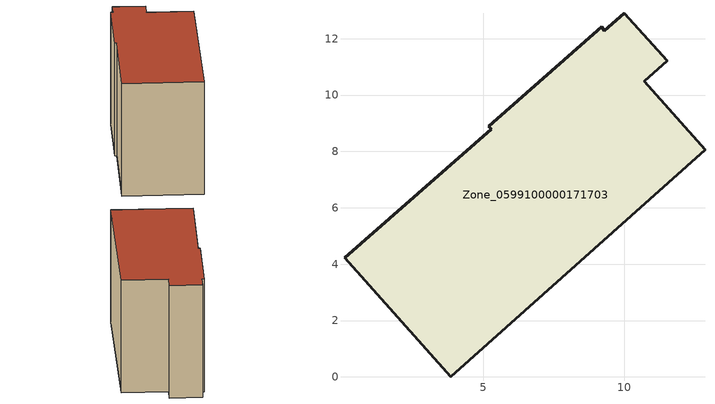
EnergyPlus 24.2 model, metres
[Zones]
Zone_0599100000171703
 floor ground (C_G): 9.29,12.29 10,12.91 11.52,11.21 10.7,10.48 12.86,8.06 3.84,0 0.08,4.23 5.28,8.78 5.19,8.89 9.2,12.42 z0
 wall outside (C_F): 0.08,4.23 3.84,0 12.86,8.06 10.7,10.48 11.52,11.21 10,12.91 9.29,12.29 9.2,12.42 5.19,8.89 5.28,8.78 0.08,4.23 z0:8.43
 roof outside (C_R): 9.2,12.42 5.19,8.89 5.28,8.78 0.08,4.23 3.84,0 12.86,8.06 10.7,10.48 11.52,11.21 10,12.91 9.29,12.29 z8.43
[BUILDING]
Pand.0599100000171703: North Axis=0; Terrain=City; Loads Convergence Tolerance Value=0.04; Temperature Convergence Tolerance Value=0.4; Solar Distribution=FullExterior; Maximum Number of Warmup Days=25; Minimum Number of Warmup Days=1
[Site:Location]
Rotterdam.The.Hague.AP_ZH_NLD Design_Conditions: Latitude=51.96; Longitude=4.45; Time Zone=1; Elevation=-4.5
[SITE:GROUNDTEMPERATURE:BUILDINGSURFACE]
18, 18, 18, 18, 18, 18, 18, 18, 18, 18, 18, 18
[MATERIAL] Thermal Absorptance=0.9; Solar Absorptance=0.7; Visible Absorptance=0.7
Name | Roughness | Thickness | Conductivity | Density | Specific Heat
G.TC.1975-1991 | MediumSmooth | 0.15 | 0.288461 | 540 | 1210
F.TC.1975-1991 | Rough | 0.3 | 0.230769 | 1920 | 840
R.TC.1975-1991 | MediumRough | 0.2 | 0.153846 | 1500 | 1000
[CONSTRUCTION]
C_G: G.TC.1975-1991
C_F: F.TC.1975-1991
C_R: R.TC.1975-1991
[ZONE]
Zone_0599100000171703: Type=1; Multiplier=1; Ceiling Height=Autocalculate; Volume=Autocalculate; Floor Area=autocalculate; Part of Total Floor Area=Yes
[ZONEINFILTRATION:DESIGNFLOWRATE]
Infil_Zone_0599100000171703: Zone or ZoneList or Space or SpaceList=Zone_0599100000171703; Schedule=AlwaysOn; Design Flow Rate Calculation Method=Flow/Area; Flow Rate per Floor Area=0.003; Constant Term Coefficient=1; Temperature Term Coefficient=0; Velocity Term Coefficient=0; Velocity Squared Term Coefficient=0
[HVACTEMPLATE:ZONE:IDEALLOADSAIRSYSTEM]
Zone_0599100000171703: Maximum Heating Supply Air Temperature=50; Minimum Cooling Supply Air Temperature=13; Maximum Heating Supply Air Humidity Ratio=0.0156; Minimum Cooling Supply Air Humidity Ratio=0.0077; Heating Limit=NoLimit; Cooling Limit=NoLimit; Dehumidification Control Type=ConstantSensibleHeatRatio; Cooling Sensible Heat Ratio=0.7; Dehumidification Setpoint=60; Humidification Control Type=None; Humidification Setpoint=30; Outdoor Air Method=None; Outdoor Air Flow Rate per Person=0.00944; Outdoor Air Flow Rate per Zone Floor Area=0; Outdoor Air Flow Rate per Zone=0; Demand Controlled Ventilation Type=None; Outdoor Air Economizer Type=NoEconomizer; Heat Recovery Type=None; Sensible Heat Recovery Effectiveness=0.7; Latent Heat Recovery Effectiveness=0.65
[ZONECONTROL:THERMOSTAT]
ThermostatControl_Zone_0599100000171703: Zone or ZoneList=Zone_0599100000171703; Control Type Schedule=DualSetpointControlType; Control 1=Thermostat_Zone_0599100000171703; Temperature Difference Between Cutout And Setpoint=0
[THERMOSTATSETPOINT:DUALSETPOINT]
Thermostat_Zone_0599100000171703: Heating Setpoint Temperature Schedule=HeatingSetpoint_Zone_0599100000171703; Cooling Setpoint Temperature Schedule=CoolingSetpoint_Zone_0599100000171703
[SCHEDULE:COMPACT]
HeatingSetpoint_Zone_0599100000171703: Through: 12/31, For: AllDays, Until: 24:00, 21
CoolingSetpoint_Zone_0599100000171703: Through: 12/31, For: AllDays, Until: 24:00, 24
DualSetpointControlType: Through: 12/31, For: AllDays, Until: 24:00, 4
AlwaysOn: Through: 12/31, For: AllDays, Until: 24:00, 1
